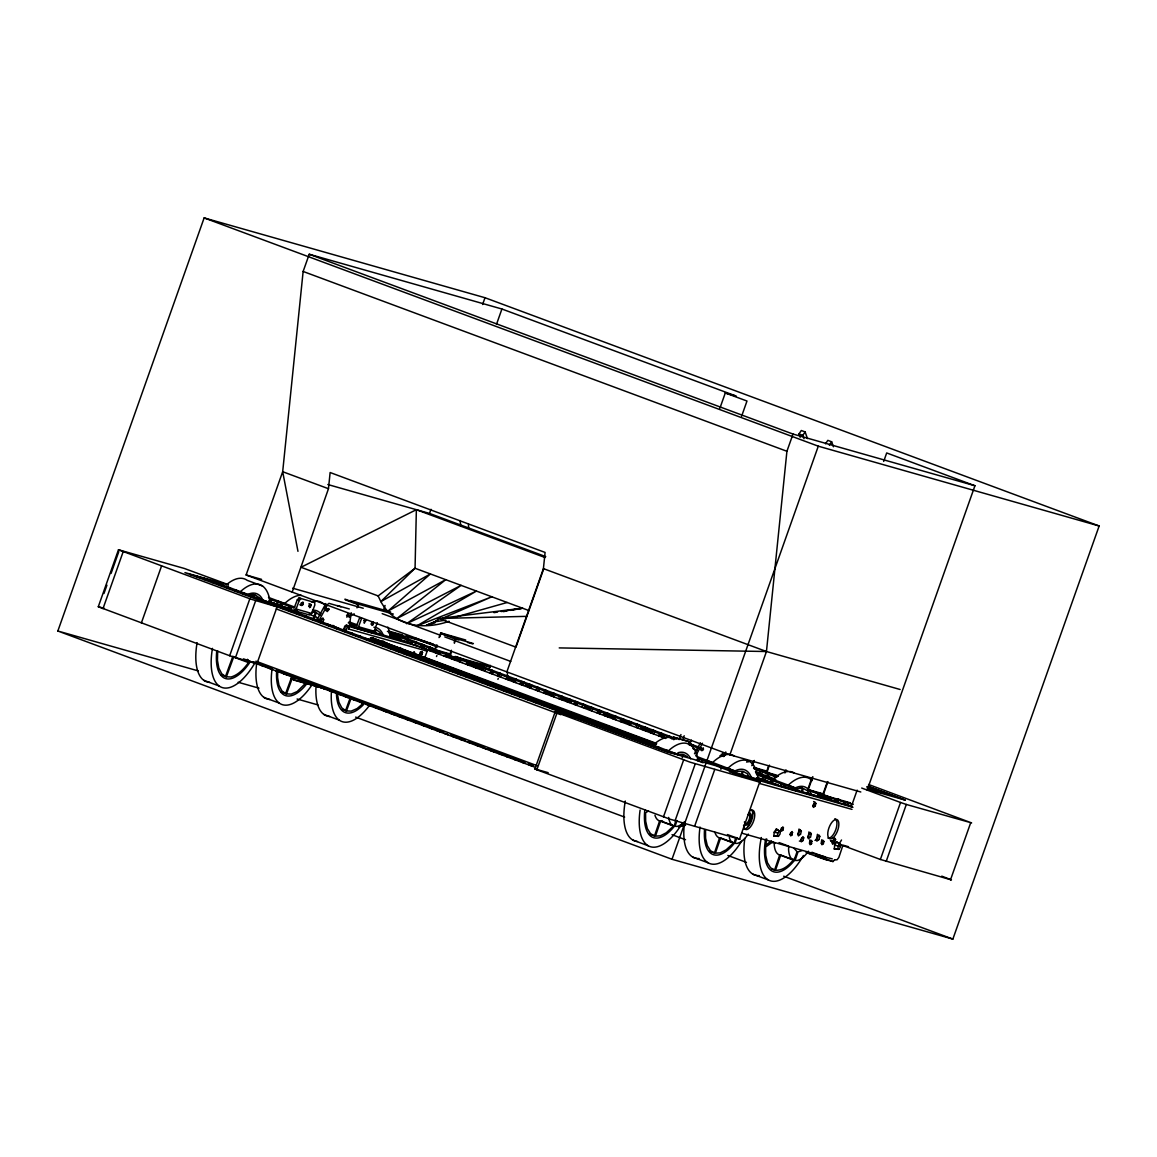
<?xml version="1.0" encoding="UTF-8"?>
<svg xmlns="http://www.w3.org/2000/svg" width="1157" height="1157" viewBox="0 0 1157 1157"><rect width="100%" height="100%" fill="white"/><g stroke="black" fill="none" stroke-linecap="round" stroke-linejoin="round"><path stroke-width="1.5" d="M347.838 614.309L347.809 616.016L349.993 616.291L349.747 615.032L346.753 617.1L347.953 614.107L349.168 617.332L349.993 616.291M217.675 650.943L217.458 660.387L218.847 668.153L221.739 673.75L225.919 676.773L231.125 677.004C239.282 674.502 245.009 667.705 249.666 660.922M277.738 670.684L277.593 677.467L278.967 685.248L281.86 690.83L286.054 693.853L291.26 694.099L297.132 691.553L306.489 682.37M545.106 557.544L416.361 509.687L415.059 568.261L380.827 601.597C394.638 626.877 424.041 630.131 449.104 621.28M293.531 675.587L293.676 680.027L330.945 690.44M773.888 835.918L774.207 832.187L776.347 828.976L780.368 831.521L780.006 834.096L778.43 836.352L773.888 835.918L778.43 836.352M834.327 848.934L834.645 845.203L836.786 841.978L840.821 844.523L840.445 847.098L838.868 849.354L834.327 848.934L838.868 849.354M291.014 606.789L292.215 607.266L288.7 606.037L291.014 606.789L290.797 609.146L288.006 608.192L291.246 609.377M719.885 408.247L725.294 392.975L736.054 396.027L501.921 309.006L309.237 254.251L303.134 271.461L282.684 471.709L246.108 574.971L729.893 754.798L860.808 791.995M292.171 592.095L328.472 488.717L330.121 472.519L545.077 552.424L543.414 568.622L506.853 671.899M729.893 754.798L766.455 651.521L786.919 451.273L793.022 434.063L974.932 485.752L867.172 790.057M351.468 626.255L350.412 625.937L353.897 627.181L351.468 626.255L351.106 623.768L354.62 624.997L351.728 623.941M421.495 647.313L421.134 644.825L420.439 646.994L423.925 648.238L420.439 646.994M552.251 693.506L552.005 695.82L554.434 696.745L550.949 695.502L551.643 693.332L555.158 694.562L551.643 693.332M507.128 676.006C503.165 674.791 512.551 678.002 507.128 676.006L507.59 672.55M766.672 838.883L765.775 845.058L771.488 840.937M752.759 812.72L751.052 819.749L747.726 826.734M777.403 835.6L777.851 833.011L779.326 831.189L780.368 831.521M837.842 848.602L838.29 846.027L839.765 844.191L840.821 844.523M351.222 612.733L348.951 629.09L427.179 651.16L424.966 657.133M725.164 755.391L725.786 751.949M268.193 667.878L271.317 668.934L269.914 668.399M498.508 753.424L501.632 754.538L500.229 754.002M302.917 604.59L302.859 602.016L301.355 604.489L301.789 605.473L302.917 604.59L299.865 604.749L301.789 605.473M310.655 604.229L309.584 607.685L311.19 605.053L309.02 603.592M320.055 622.668L320.894 619.516L322.919 617.954L323.685 619.704L322.803 622.423M365.814 620.571L364.209 623.204L364.267 620.702L365.279 619.747L365.814 620.571L363.833 620.412M373.132 624.549L373.075 621.974L371.571 624.433L372.004 625.416L373.132 624.549L371.079 624.129L371.643 622.625L373.61 622.784M422.291 654.211L422.233 651.738L420.555 654.009L421.206 655.05L422.291 654.211L420.237 653.777M782.942 830.075L782.87 826.836L780.989 829.931L781.525 831.174L782.942 830.075L780.845 829.728L781.568 827.848L783.549 827.862M792.155 834.79L792.082 831.55L790.188 834.645L790.737 835.889L792.155 834.79L790.057 834.443L790.766 832.563L792.747 832.577M800.499 834.313L801.353 831.116L798.966 829.063L798.316 834.125L800.499 834.313L798.446 835.889L797.665 834.11L800.398 829.641M803.001 840.517L803.725 837.827L802.915 836.583L800.63 840.344L801.28 841.848L803.001 840.517L799.371 841.125M815.107 802.163L812.821 805.923L813.472 807.412L815.193 806.082L815.916 803.392L813.602 801.555M810.478 837.147L811.346 833.951L810.377 832.476L807.658 836.945L808.439 838.724L810.478 837.147L808.309 836.959L808.96 831.897M811.578 843.627L811.505 840.358L809.596 843.482L810.146 844.74L811.578 843.627L809.481 843.279L809.929 839.751M818.939 839.548L819.792 836.352L818.823 834.877L816.104 839.346L816.885 841.125L818.939 839.548L814.976 840.416M823.365 843.655L823.958 841.443L821.716 839.794L821.268 843.308L823.365 843.655L821.947 844.755L821.398 843.511L823.292 840.416M834.718 842.701L835.571 839.505L834.616 838.044L831.897 842.498L832.678 844.277L834.718 842.701L832.534 842.513L833.575 839.808L835.571 839.505M489.368 668.413L490.221 665.362M346.594 629.177L347.476 626.472L346.71 624.708L344.685 626.27L343.846 629.422L344.786 630.883L346.594 629.177L344.092 629.321L345.437 626.313L347.476 626.472M838.811 844.465L841.529 839.996M649.901 834.211L654.5 835.918L659.649 820.848L674.039 826.199L676.006 820.443M662.614 821.065L660.647 820.92L655.469 836.121L660.285 835.846L666.244 832.78L672.376 827.139M682.225 757.748L683.368 754.407L687.33 756.649M676.99 820.559L675.052 826.272L660.647 820.92M709.834 851.234L714.447 852.955L719.582 837.885L733.986 843.236L735.953 837.48M741.203 774.597L742.36 771.213L737.486 771.488L734.507 773.021M736.937 837.596L734.984 843.308L720.594 837.957L715.402 853.157L720.218 852.883L726.177 849.802L732.309 844.162M741.594 776.448L743.3 771.444L747.263 773.671L749.635 777.518M771.502 868.893L774.568 870.035L779.717 854.965L794.107 860.316L797.057 851.697L794.194 848.414M801.324 791.677L802.481 788.293L799.415 787.165M793.514 859.796L780.715 855.037L775.523 870.238C783.593 870.758 790 864.38 794.555 858.436M802.293 791.865L803.435 788.524L807.398 790.766L809.77 794.599M795.105 860.389L798.041 851.827L802.003 850.641M57.85 631.013L204.138 217.906L485 297.725L1099.15 525.987L952.862 939.094L672 859.275L57.85 631.013L198.281 670.915M118.477 549.763L250.91 599.152L277.087 606.861L256.897 663.829L230.72 656.12L98.287 606.745L118.477 549.763L184.382 568.477L228.392 584.69M103.956 593.512L106.936 585.138M111.086 573.395L118.809 551.614M102.987 608.654L123.177 551.687M141.385 622.914L161.575 565.932M229.665 655.744L249.84 598.762M235.45 657.726L255.639 600.743M356.963 607.83L358.106 604.605L345.307 599.847M357.672 607.382L358.771 604.243L393.351 614.078M351.395 626.342L352.147 624.187M482.599 304.522L485 297.725M383.343 610.375L385.093 605.458M429.189 514.388L430.983 509.297M496.512 324.278L501.921 309.006M421.423 647.399L422.175 645.244L421.134 644.825M434.569 650.104L436.232 645.418M439.009 637.594L440.672 632.893L465.736 640.023M451.36 650.263L449.639 655.093L435.249 649.742L436.956 644.912M439.819 636.842L440.962 633.617L456.596 638.057M436.507 656.525L436.869 655.527M454.209 642.193L455.352 638.968L458.823 639.951M451.592 651.116L449.928 655.817L490.25 667.271M454.368 643.292L456.017 638.606L473.401 643.538M497.915 679.361L498.277 678.349M543.761 568.709L515.979 647.153L438.865 618.503L435.104 621.772L426.383 625.33L434.974 622.9M552.684 693.752L551.932 695.907L550.949 695.502M535.546 767.236L555.143 711.945L576.634 718.049L668.717 752.281L715.576 765.659L760.12 782.306L690.223 762.217L555.143 711.945M737.587 838.333L739.945 839.288L670.048 819.199L536.848 769.781L557.038 712.813M741.594 416.274L746.988 401.031L725.294 392.975M679.145 739.627L680.952 734.536M682.992 739.135L684.192 735.751M663.467 816.856L683.657 759.874M675.052 820.819L695.241 763.837M672 859.275L818.288 446.183L1099.15 525.987M694.576 826.373L714.766 769.391M720.869 769.318L721.635 767.163L735.288 771.054L734.521 773.194L729.402 771.748M751.876 765.703L753.54 761.002M752.571 765.298L754.277 760.453M739.482 839.201L759.657 782.219M768.667 765.804L766.382 772.254L776.81 775.219M754.393 768.407L766.672 772.977L769.448 765.153M883.688 461.426L886.696 452.951L974.932 485.752M755.666 772.905L796.768 788.351L797.708 788.785L796.942 790.94L780.397 786.066L781.163 783.911L756.49 774.655M784.923 772.992L786.022 769.853M783.289 787.049L784.056 784.909L797.708 788.785M853.288 804.303L822.96 795.683L807.615 789.985L812.04 777.461M827.241 782.06L822.67 794.975L808.28 789.624L812.85 776.709M822.96 795.683L827.949 781.597M852.333 806.762L834.978 801.367L835.744 799.212L851.581 803.999M837.885 802.351L838.637 800.21M834.674 859.723L832.982 861.546L824.189 859.188L821.296 858.19L822.063 856.035L811.91 852.261M824.189 859.188L824.955 857.033L832.288 858.87M851.205 806.906L857.135 790.144M941.755 876.138L951.459 879.913L880.376 859.463L900.536 802.481L861.69 788.047M886.175 861.444L906.321 804.462L971.62 822.916L868.56 784.489M950.533 879.739L970.694 822.743M842.744 845.883L838.854 857.467L837.061 859.81L835.007 859.825M232.919 656.221L225.499 676.455L220.886 674.748M226.41 676.787L233.815 656.612M268.684 601.278L293.502 610.419L296.12 609.016L299.244 600.526L300.979 598.646L299.07 597.938L297.32 599.803L294.095 608.148L269.379 599.066M293.502 610.419L309.093 614.859L311.725 613.456L314.849 604.952L314.632 602.522L312.723 601.814M291.81 676.686L285.62 693.549L281.021 691.828M313.547 617.404L315.398 612.357L312.332 611.214M286.531 693.882L292.085 678.74M314.473 617.722L316.324 612.675M349.298 625.72L355.908 628.164L358.525 626.747L361.664 618.257L359.74 617.549L356.515 625.894L348.271 622.856M355.908 628.164L371.513 632.59L374.13 631.187L377.269 622.697M349.891 698.77L345.567 710.572L342.486 709.443M374.101 632.763L375.866 629.422L380.06 632.445L381.506 635.236M346.478 710.904L351.41 697.454M375.027 633.067L376.256 629.697M371.947 639.546L372.597 637.767M300.849 604.171L301.427 602.681L303.394 602.826M800.861 840.242L801.743 837.957L803.725 837.827M816.755 839.36L817.406 834.298M329.051 609.392L327.257 611.561L326.664 608.466L326.072 610.766L328.631 608.452L329.051 609.392L326.925 609.334M690.179 743.04L691.438 740.147M320.315 622.567L321.646 619.559L323.685 619.704M291.694 607.136L290.725 609.218L288.006 608.192L291.029 609.233M325.855 603.549L317.38 619.241L319.448 619.718L327.937 604.026M694.489 753.757L700.419 742.765M695.719 755.796L702.501 743.242M703.413 749.505L701.822 750.777L701.229 747.682L700.144 749.085L700.636 749.982L703.282 747.856L703.413 749.505L701.359 749.056M800.167 437.274L798.995 433.947L801.295 430.505L805.127 431.923L807.47 438.59M804.014 438.705L802.828 435.379L805.127 431.923M825.519 443.811L827.819 440.354L831.652 441.786L833.416 446.776M829.352 445.228L831.652 441.786M724.557 755.507L723.732 756.548L722.706 753.207L721.317 756.316L724.311 754.248L724.557 755.507L722.373 755.232M671.884 739.019L673.634 737.154L687.287 741.03L689.196 741.738L689.413 744.168M673.808 739.742L675.543 737.862L689.196 741.738M399.107 648.715L400.38 647.515L401.045 648.542M746.627 762.13L747.639 761.19L748.174 762M756.823 780.787L757.792 779.876L758.5 780.816M775.118 831.594L776.39 830.393M323.729 608.654L324.741 607.758M363.197 703.413L357.065 708.576L351.193 711.121L345.986 710.89L341.792 707.867L338.914 702.27L337.526 694.504M319.448 619.718L318.334 620.629L316.468 617.043L308.847 614.222M369.893 640.602L371.31 639.503M412.803 652.794L414.22 651.695L414.77 652.938M839.592 846.244L841.631 844.668M416.361 509.687L301.022 567.263L378.137 595.927L415.059 568.261L528.937 610.578M648.455 810.84L645.563 812.923L645.664 821.152L647.341 828.542L650.509 833.662L654.5 835.918M772.847 841.848L765.63 847.04L765.717 855.269L767.409 862.659L770.562 867.779L774.568 870.035M656.684 743.488L371.585 637.623L370.298 638.302L370.862 639.3M426.383 625.33L437.823 620.34M442.741 618.2L491.826 596.795L416.636 625.98L476.467 591.082L406.526 623.695L461.122 585.37L396.764 618.605L445.763 579.671L388 611.07L430.404 573.959L380.827 601.597L378.137 595.927M455.598 617.071L507.171 602.493M681.647 823.986L685.161 823.206M680.041 825.548L685.349 824.146M678.479 826.893L685.523 825.317M503.295 611.634L506.795 611.012M510.295 610.375L522.53 608.206L438.865 618.503L527.144 616.334M435.104 621.772L445.807 620.109M493.981 612.632L497.553 612.082M501.126 611.532L522.53 608.206M799.357 831.42L801.353 831.116M809.336 834.255L811.346 833.951M817.782 836.656L819.792 836.352M384.847 641.947L382.736 640.92M98.287 606.745L104.289 608.365M815.916 803.392L813.921 803.537L813.053 805.822L815.193 806.082M677.554 754.451L682.413 754.176M797.621 788.568L802.481 788.293M810.189 841.385L812.171 841.399M821.976 841.428L823.958 841.443M559.221 647.906L766.455 651.521L900.132 689.5M250.592 595.06L255.813 595.305L259.992 598.314M312.289 612.212L315.933 612.386L320.127 615.408M275.409 603.896L272.502 602.797L273.79 603.347M436.261 652.143L437.447 652.664M520.708 683.541L521.894 684.062M278.996 671.783L275.887 670.684L277.593 671.248M566.771 700.65L567.957 701.171M651.203 732.048L652.403 732.569L640.602 728.071M478.391 745.961L475.484 744.862L476.771 745.412M509.297 757.387L506.188 756.273L507.894 756.852M823.596 858.537L826.503 859.637L825.201 859.087M659.649 820.848L659.345 820.834A27.406 12.134 -69.6 0 1 654.949 815.251M720.594 837.957L719.278 837.856A27.406 12.134 -69.6 0 1 714.881 832.273M780.715 855.037L779.413 854.951A27.406 12.134 -69.6 0 1 774.192 844.393M311.19 605.053L309.223 604.894L308.659 606.384L310.712 606.818M420.786 652.346L422.739 652.519M699.595 748.536L701.735 749.027M834.645 845.203L838.29 846.027M774.207 832.187L777.851 833.011M754.248 768.624L753.569 768.277M189.907 574.349L207.436 579.368L680.504 755.29L665.868 751.255L184.961 572.599L228.291 584.95M698.119 747.711L698.553 747.957M760.033 783.622L852 809.365M681.791 823.032L685.19 823.972M337.208 605.559L349.298 608.958M271.23 602.652L276.436 604.113M327.821 484.523L429.522 513.433L545.757 556.633M350.166 600.454L390.661 611.966M246.108 574.971L261.612 579.382M292.62 588.19L363.24 608.264M467.515 642.424L472.721 643.899M299.07 597.938L314.632 602.522M388.694 631.057L402.535 634.991M405.991 635.974L426.731 641.875M389.735 631.997L428.755 643.075M280.515 602.522L283.986 603.506M296.12 609.016L311.725 613.456M358.525 626.747L374.13 631.187M269.624 602.45L281.744 605.892M257.751 599.398L290.595 608.727M349.689 625.518L411.935 643.205M435.249 649.742L450.883 654.197M454.846 656.583L489.599 666.446M867.721 788.119L889.776 794.382M867.591 788.712L883.153 793.138M866.983 789.248L905.121 800.094L868.198 786.355M767.626 771.343L753.728 767.395L776.969 776.145M756.533 768.74L760.004 769.738M766.672 772.977L778.285 776.275M808.28 789.624L823.842 794.035M807.615 789.985L819.706 793.413M824.406 795.466L850.337 802.828M756.736 777.851L767.163 780.801M757.083 778.618L769.188 782.06M734.782 772.601L778.068 784.909M783.275 786.384L831.753 800.152M843.366 845.246L848.558 846.736M238.154 682.254L258.966 688.155M297.103 699.002L317.915 704.917M548.172 772.674L534.592 768.827L536.848 769.781M741.897 833.185L825.013 856.802M424.691 648.122L348.026 626.183L348.951 629.09M733.104 773.151L852.955 807.311M328.906 603.332L340.982 606.803M328.733 689.818L291.578 679.087L291.289 677.988M415.493 645.158L416.245 645.375L415.565 645.085M461.556 662.281L462.308 662.498M484.581 670.843L485.333 671.06L484.653 670.756M546.003 693.665L546.755 693.882L546.061 693.593M569.027 702.227L569.779 702.444L566.308 701.2L567.277 701.605M645.794 730.761L646.546 730.978L645.866 730.674M830.046 799.241L830.798 799.458L830.104 799.154M781.394 786.051L781.091 786.051M906.321 804.462L900.536 802.481M398.471 638.751L397.415 638.433L400.9 639.676L400.206 639.373M277.666 603.607L276.61 603.274L277.593 603.694M359.263 628.468L358.222 628.15L359.191 628.555M296.857 610.737L295.802 610.419L296.785 610.824M452.199 658.723L451.143 658.405L454.629 659.649L453.949 659.345M459.879 661.573L458.823 661.254L459.806 661.659M513.621 681.545L512.565 681.227L516.051 682.471L515.357 682.167M544.325 692.971L543.269 692.638L544.253 693.043M582.709 707.231L581.653 706.913L582.636 707.317M613.412 718.642L612.357 718.323L615.842 719.567L615.162 719.264M628.772 724.354L627.716 724.022L631.201 725.28L630.507 724.976M644.116 730.053L643.075 729.734L644.044 730.139M828.369 798.532L827.313 798.214L828.296 798.619M771.676 781.843L772.731 782.161L771.748 781.756M367.362 630.796L366.48 630.579M359.567 628.569L358.67 628.367M297.147 610.838L295.859 610.433L297.638 611.142M674.733 738.368L676.006 738.788M768.132 773.021L766.845 772.616L769.81 773.643M733.885 772.543L737.067 773.715M420.555 654.009L419.673 653.734L420.396 651.912L421.061 652.606M719.929 755.752L721.997 756.418M446.197 653.488L447.383 653.792M282.467 603.318L281.064 602.869L282.959 603.621M367.854 631.086L369.04 631.404M360.058 628.873L361.244 629.191M352.249 626.66L353.666 627.123L350.875 626.139M837.711 799.01L839.129 799.458L837.22 798.706M845.391 801.859L846.794 802.322L844.899 801.555M838.492 802.539L835.311 801.367L838.275 802.394M790.274 788.77L791.46 789.088M782.479 786.558L783.882 787.02L781.322 786.138M620.007 733.668C615.669 732.294 625.098 735.563 620.007 733.668L625.228 735.49M391.399 635.555L393.105 636.119M429.782 649.815L431.489 650.393M445.127 655.527L446.848 656.091M475.845 666.938L477.552 667.502L476.25 666.967M491.19 672.636L492.911 673.215L491.609 672.665M506.549 678.349L508.256 678.928L506.968 678.378M529.573 686.911L531.294 687.475M282.004 605.588L280.298 605.01L281.599 605.559M560.277 698.322L561.998 698.9L560.697 698.351M575.636 704.034L577.343 704.599M606.34 715.445L608.061 716.009M621.699 721.144L623.406 721.722L622.119 721.173M660.083 735.418L661.79 735.982L660.502 735.447M821.296 795.336L823.003 795.915L821.716 795.365M759.05 778.791L757.329 778.227L760.236 779.312M377.399 708.344L375.678 707.766L376.98 708.315M809.437 853.36L811.144 853.924L809.857 853.389M437.1 730.602L440.21 731.701L437.086 730.66M397.878 637.883L399.483 638.433M468.585 664.104L466.763 663.554L468.166 664.089M497.669 674.979L499.289 675.514M513.028 680.678L514.634 681.227M553.017 695.487L551.209 694.938L552.612 695.473M597.475 712.076L599.08 712.611M612.82 717.774L614.439 718.323M628.179 723.487L629.798 724.022M827.776 797.665L829.395 798.214M843.135 803.377L846.042 804.404L842.918 803.363M768.046 781.525L765.124 780.498L768.248 781.539M246.47 659.808L248.09 660.358M309.498 683.18L306.591 682.095L309.7 683.194M781.163 783.911L784.056 784.909M721.635 767.163L697.367 758.153M830.48 840.749L833.879 841.92L830.552 840.633M822.063 856.035L824.955 857.033M421.755 644.999L424.648 646.054L422.175 645.244M776.593 776.839L774.279 776.072L775.32 776.492M675.167 753.569L672.26 752.513L675.775 753.728M437.534 650.943L440.007 651.753L438.807 651.29M452.893 656.655L455.366 657.465L454.166 657.002M761.913 771.473L758.92 770.374L762.434 771.603M836.728 799.328L839.201 800.138L838.001 799.661M406.064 641.687L408.566 642.525L406.136 641.6M492.26 673.692L489.541 672.665L492.332 673.62M505.869 678.783L508.371 679.622L505.942 678.696M592.066 710.788L589.332 709.762L592.124 710.702M622.77 722.199L620.036 721.173L622.828 722.127M636.364 727.29L638.881 728.129L636.451 727.203M390.791 635.902L392.527 636.524L389.735 635.569M760.453 770.172L762.362 770.924L759.18 769.767M480.357 679.304L485.434 681.169M502.369 687.388L507.46 689.239M521.012 694.214L529.487 697.324M543.038 702.285L558.281 707.882M561.666 709.125L576.909 714.708M583.692 717.195L598.936 722.792M602.32 724.036L654.833 743.286M349.038 621.844L357.282 624.867M358.28 627.716L371.513 632.59M268.496 597.446L294.861 607.136M734.276 772.746L735.664 773.252M265.054 601.756L266.428 602.262M868.271 786.413L905.121 800.094M656.395 744.428L370.298 638.302L615.105 731.629M369.184 639.995L653.604 745.571M798.995 433.947L802.828 435.379M309.237 254.251L793.022 434.063M204.138 217.906L818.288 446.183M303.134 271.461L786.919 451.273M328.472 488.717L282.684 471.709L297.971 551.339M543.414 568.622L766.455 651.521M867.027 786.615L881.967 792.169M867.085 787.223L882.024 792.776M440.672 632.893L456.017 638.606M440.962 633.617L455.352 638.968M344.96 599.109L358.771 604.243M382.186 613.644L439.703 635.019M444.78 636.914L510.743 661.428M428.697 642.468L433.673 644.319M414.929 637.941L436.319 645.939M420.946 640.862L437.548 647.023M673.634 737.154L675.543 737.862M455.757 656.525L466.502 660.531M387.393 631.346L434.815 648.961M455.149 656.525L677.033 738.99M688.892 743.401L699.059 747.176M262.567 586.064L247.222 580.351A54.813 24.268 -69.6 0 0 226.526 584.661M389.012 633.168L673.302 738.831M688.531 744.486L698.683 748.261M754.523 769.029L776.521 777.2M818.823 792.921L834.052 798.59M297.32 599.803L299.244 600.526M391.616 635.526L400.091 638.664M428.885 649.366L440.73 653.777M447.513 656.294L459.372 660.705M469.525 664.48L481.384 668.891M506.795 678.335L511.871 680.215M525.423 685.262L530.513 687.142M544.065 692.175L552.525 695.328M562.692 699.103L571.168 702.256M584.704 707.289L589.795 709.183M603.347 714.216L611.807 717.369M621.974 721.144L630.449 724.282M659.244 734.984L664.32 736.879M818.462 794.165L823.538 796.059M847.257 804.867L850.641 806.125M389.938 635.945L665.767 738.47M692.841 748.536L697.917 750.416M755.449 771.806L775.754 779.355M818.057 795.076L834.978 801.367M252.212 594.134L255.278 595.277M404.69 651.897L408.074 653.155M423.303 658.825L426.687 660.083M441.902 665.752L445.286 667.01M460.515 672.68L463.885 673.938M467.269 675.196L472.345 677.091M475.729 678.349L482.498 680.866M485.882 682.124L490.958 684.018M494.343 685.277L501.097 687.793M504.481 689.051L655.021 745.094M276.277 608.929L560.841 714.693M839.852 844.408L880.376 859.463M819.431 856.513L832.982 861.546M779.095 842.585L788.684 846.157L788.582 849.744A27.406 12.134 -69.6 0 0 793.803 860.302L797.072 860.533A27.406 12.134 -69.6 0 0 808.425 851.176M806.067 852.535L821.296 858.19M770.374 841.775L774.988 843.482M727.464 834.559L735.895 837.697M255.871 661.168L537.036 765.674M254.048 662.079L272.662 668.992M276.046 670.25L443.579 732.511M450.348 735.028L465.577 740.697M468.961 741.955L484.19 747.61M487.574 748.868L524.801 762.709M528.185 763.967L533.261 765.847M243.491 658.854L535.561 767.424M233.15 656.901L248.509 662.614L247.439 659.288M355.633 717.109L624.635 817.102M672.015 834.703L685.551 839.736M727.84 855.457L746.453 862.37M783.679 876.211L952.862 939.094M323.873 714.419L339.218 720.131M752.976 874.215L768.335 879.927M263.926 697.382L279.285 703.094M692.855 857.135L708.2 862.833M203.806 680.302L219.165 686M632.922 840.098L648.267 845.796M606.76 715.474L608.061 715.952M576.056 704.049L577.357 704.541M391.804 635.569L393.12 636.061M430.202 649.844L431.503 650.335M791.041 788.64L796.942 790.94M757.285 777.417L780.397 786.066M696.514 760.294L703.123 762.767M406.252 652.562L411.313 654.457M414.683 655.715L419.745 657.61M424.793 659.504L429.854 661.399M433.224 662.672L653.994 745.412M696.528 756.403L735.288 771.054M371.585 637.623L508.328 689.254M511.698 690.527L523.514 694.981M530.268 697.541L542.083 701.995M552.207 705.828L558.961 708.373M570.777 712.828L577.531 715.388M592.731 721.115L596.101 722.387M602.855 724.947L607.917 726.856M611.301 728.129L653.503 744.067M827.573 797.65L828.976 798.185M627.976 723.472L629.379 724.007M597.258 712.061L598.661 712.596M612.617 717.759L614.02 718.295M512.826 680.663L514.229 681.198M482.107 669.252L483.51 669.787M497.467 674.965L498.869 675.5M420.7 646.43L422.103 646.965M397.661 637.869L399.064 638.404M246.889 659.837L248.292 660.372M846.779 804.592L849.947 805.879M721.115 754.364L723.067 755.376M346.55 615.148L348.503 616.16M714.447 852.955L710.441 850.699L707.289 845.579L705.596 838.189L705.51 829.959M836.786 841.978L839.765 844.191M776.347 828.976L779.326 831.189M386.8 642.974L387.624 644.203M355.705 635.077L356.255 636.307M295.266 677.149L295.816 678.407M426.398 648.614L427.179 651.16M468.484 524.309L468.599 527.91M269.914 699.464A54.813 24.268 -69.6 0 1 256.724 663.019M284.434 603.737A54.813 24.268 -69.6 0 1 301.355 595.363M311.479 601.842A54.813 24.268 -69.6 0 1 326.245 606.962M312.318 684.38A54.813 24.268 -69.6 0 1 281.744 704.439A54.813 24.268 -69.6 0 1 272.083 668.717M307.56 682.832A45.21 20.016 -69.6 0 1 276.682 670.366M312.564 610.216A45.21 20.016 -69.6 0 1 320.923 613.832M329.861 716.501A54.813 24.268 -69.6 0 1 316.02 686.419M350.455 615.9A54.813 24.268 -69.6 0 1 354.23 613.861M387.841 627.137A54.813 24.268 -69.6 0 1 390.285 637.088M369.502 705.365A54.813 24.268 -69.6 0 1 331.379 692.132M373.899 627.224A45.21 20.016 -69.6 0 1 383.256 635.005M363.298 704.801A45.21 20.016 -69.6 0 1 336.427 692.407M209.793 682.384A54.813 24.268 -69.6 0 1 197.095 642.656M239.658 592.355A54.813 24.268 -69.6 0 1 270.217 602.956M254.829 663.077A54.813 24.268 -69.6 0 1 221.985 687.489A54.813 24.268 -69.6 0 1 212.454 648.368M246.455 595.074A45.21 20.016 -69.6 0 1 263.189 600.888M249.464 662.932A45.21 20.016 -69.6 0 1 216.706 651.565M331.249 626.082A7.998 3.543 -69.6 0 1 334.662 627.051M749.374 812.503A6.855 3.037 -69.6 0 1 750.011 819.792A6.855 3.037 -69.6 0 1 744.804 825.418M748.131 814.34A4.917 2.169 -69.6 0 1 748.695 820.732A4.917 2.169 -69.6 0 1 744.443 821.817M748.29 834.081A27.406 12.134 -69.6 0 1 736.937 843.453L733.668 843.207A27.406 12.134 -69.6 0 1 729.286 837.625M728.36 767.843A54.813 24.268 -69.6 0 1 758.24 779.341M741.565 841.298A54.813 24.268 -69.6 0 1 710.022 863.657A54.813 24.268 -69.6 0 1 700.043 827.067M734.796 771.039A45.21 20.016 -69.6 0 1 751.327 777.388M734.55 843.019A45.21 20.016 -69.6 0 1 704.512 829.728M699.088 858.523A54.813 24.268 -69.6 0 1 684.438 823.206M713.001 762.145A54.813 24.268 -69.6 0 1 734.145 755.825M684.568 821.687A27.406 12.134 -69.6 0 1 677.004 826.416L673.736 826.185A27.406 12.134 -69.6 0 1 668.674 817.406M668.428 750.821A54.813 24.268 -69.6 0 1 698.076 760.568M682.5 822.829A54.813 24.268 -69.6 0 1 650.465 846.736A54.813 24.268 -69.6 0 1 640.11 810.045M677.915 752.759A45.21 20.016 -69.6 0 1 690.715 758.79M674.618 825.982A45.21 20.016 -69.6 0 1 644.854 809.726M637.478 841.472A54.813 24.268 -69.6 0 1 625.286 801.049M653.069 745.108A54.813 24.268 -69.6 0 1 674.213 738.802M788.481 784.938A54.813 24.268 -69.6 0 1 812.243 780.628M817.869 793.022A54.813 24.268 -69.6 0 1 818.361 796.421M803.421 855.5A54.813 24.268 -69.6 0 1 769.405 880.448A54.813 24.268 -69.6 0 1 761.349 837.523M794.931 788.119A45.21 20.016 -69.6 0 1 811.462 794.483M794.671 860.114A45.21 20.016 -69.6 0 1 771.097 870.498A45.21 20.016 -69.6 0 1 765.587 839.215M759.209 875.603A54.813 24.268 -69.6 0 1 744.819 838.449M769.81 782.566A54.813 24.268 -69.6 0 1 788.047 771.517M789.71 771.531A54.813 24.268 -69.6 0 1 794.281 772.919M834.804 818.766A10.283 4.556 -69.6 0 1 835.773 829.699A10.283 4.556 -69.6 0 1 827.949 838.131M749.953 810.84A10.283 4.556 -69.6 0 1 754.74 815.584A10.283 4.556 -69.6 0 1 749.042 828.369A10.283 4.556 -69.6 0 1 743.618 825.1M750.691 809.452A10.283 4.556 -69.6 0 1 751.66 820.385A10.283 4.556 -69.6 0 1 743.835 828.817M460.79 525.885A87.614 78.502 -74.1 0 1 460.153 520.534M260.527 664.971L263.651 666.07L260.527 664.971M283.566 673.533L286.676 674.632L283.566 673.533M291.231 676.382L294.355 677.496L291.231 676.382M298.911 679.246L302.035 680.345L298.911 679.246M314.27 684.944L317.38 686.043L314.27 684.944M321.95 687.793L325.059 688.907L321.95 687.793M329.615 690.657L332.739 691.756L329.615 690.657M344.974 696.355L348.098 697.469L344.974 696.355M352.654 699.218L355.763 700.318L352.654 699.218M360.333 702.068L363.443 703.167L360.333 702.068M367.998 704.917L371.122 706.03L367.998 704.917M383.357 710.629L386.481 711.729L383.357 710.629M391.037 713.479L394.147 714.578L391.037 713.479M398.717 716.328L401.826 717.441L398.717 716.328M406.396 719.191L409.506 720.29L406.396 719.191M414.061 722.04L417.185 723.139L414.061 722.04M421.741 724.889L424.865 726.003L421.741 724.889M429.421 727.753L432.53 728.852L429.421 727.753M444.78 733.451L447.889 734.55L444.78 733.451M452.445 736.3L455.569 737.414L452.445 736.3M460.124 739.164L463.248 740.263L460.124 739.164M467.804 742.013L470.913 743.112L467.804 742.013M483.163 747.726L486.273 748.825L483.163 747.726M490.828 750.575L493.952 751.674L490.828 750.575M513.867 759.137L516.977 760.236L513.867 759.137M521.547 761.986L524.656 763.085L521.547 761.986M529.212 764.835L532.336 765.948L529.212 764.835M255.972 663.221L252.848 662.18L255.972 663.221M340.418 694.605L337.28 693.564L340.418 694.605M815.916 855.688L818.823 856.787L815.916 855.688M204.5 578.572L207.493 579.671L204.5 578.572M212.165 581.421L215.173 582.535L212.165 581.421M219.844 584.285L222.853 585.384L219.844 584.285M227.524 587.134L230.518 588.233L227.524 587.134M235.204 589.983L238.197 591.097L235.204 589.983M242.883 592.847L245.877 593.946L242.883 592.847M273.023 600.121L269.509 598.907L273.023 600.121M280.818 602.349L277.304 601.119L280.818 602.349M250.548 595.696L253.557 596.795L250.548 595.696M258.228 598.545L261.236 599.659L258.228 598.545M265.908 601.409L268.901 602.508L265.908 601.409M273.587 604.258L276.581 605.357L273.587 604.258M281.267 607.107L284.26 608.206L281.267 607.107M393.944 634.643L390.43 633.414L393.944 634.643M288.932 609.956L291.94 611.07L288.932 609.956M401.624 637.493L398.109 636.263L401.624 637.493M296.611 612.82L299.62 613.919L296.611 612.82M409.303 640.342L405.789 639.112L409.303 640.342M304.291 615.669L307.299 616.768L304.291 615.669M416.983 643.191L413.468 641.976L416.983 643.191M311.971 618.518L314.964 619.631L311.971 618.518M319.65 621.381L322.644 622.48L319.65 621.381M432.328 648.903L428.813 647.674L432.328 648.903M327.315 624.23L330.324 625.33L327.315 624.23M334.995 627.08L338.003 628.179L334.995 627.08M342.674 629.929L345.683 631.042L342.674 629.929M350.354 632.792L353.348 633.891L350.354 632.792M463.046 660.314L459.531 659.085L463.046 660.314M358.034 635.641L361.027 636.74L358.034 635.641M470.711 663.163L467.197 661.949L470.711 663.163M365.713 638.49L368.707 639.604L365.713 638.49M478.391 666.027L474.876 664.798L478.391 666.027M373.378 641.354L376.387 642.453L373.378 641.354M486.07 668.876L482.556 667.647L486.07 668.876M381.058 644.203L384.066 645.302L381.058 644.203M493.75 671.725L490.235 670.51L493.75 671.725M388.738 647.052L391.731 648.166L388.738 647.052M501.429 674.589L497.915 673.36L501.429 674.589M396.417 649.916L399.411 651.015L396.417 649.916M509.094 677.438L505.58 676.209L509.094 677.438M404.097 652.765L407.09 653.864L404.097 652.765M516.774 680.287L513.26 679.058L516.774 680.287M411.762 655.614L414.77 656.713L411.762 655.614M524.454 683.151L520.939 681.921L524.454 683.151M419.441 658.463L422.45 659.577L419.441 658.463M532.133 686L528.619 684.77L532.133 686M427.121 661.327L430.115 662.426L427.121 661.327M539.813 688.849L536.298 687.62L539.813 688.849M434.801 664.176L437.794 665.275L434.801 664.176M547.478 691.698L543.964 690.483L547.478 691.698M442.48 667.025L445.474 668.139L442.48 667.025M450.145 669.889L453.154 670.988L450.145 669.889M562.837 697.411L559.323 696.181L562.837 697.411M457.825 672.738L460.833 673.837L457.825 672.738M570.517 700.26L567.002 699.045L570.517 700.26M465.504 675.587L468.498 676.686L465.504 675.587M578.196 703.123L574.682 701.894L578.196 703.123M473.184 678.436L476.178 679.549L473.184 678.436M585.861 705.972L582.347 704.743L585.861 705.972M480.864 681.299L483.857 682.399L480.864 681.299M593.541 708.822L590.027 707.592L593.541 708.822M488.529 684.149L491.537 685.248L488.529 684.149M601.221 711.671L597.706 710.456L601.221 711.671M496.208 686.998L499.217 688.111L496.208 686.998M608.9 714.534L605.386 713.305L608.9 714.534M503.888 689.861L506.896 690.96L503.888 689.861M616.58 717.383L613.065 716.154L616.58 717.383M511.568 692.71L514.561 693.81L511.568 692.71M624.245 720.233L620.731 719.018L624.245 720.233M519.247 695.559L522.241 696.673L519.247 695.559M631.924 723.096L628.41 721.867L631.924 723.096M526.912 698.423L529.92 699.522L526.912 698.423M639.604 725.945L636.09 724.716L639.604 725.945M534.592 701.272L537.6 702.371L534.592 701.272M647.284 728.794L643.769 727.565L647.284 728.794M542.271 704.121L545.28 705.22L542.271 704.121M654.963 731.658L651.449 730.429L654.963 731.658M549.951 706.97L552.945 708.084L549.951 706.97M662.643 734.507L659.128 733.278L662.643 734.507M557.631 709.834L560.624 710.933L557.631 709.834M670.308 737.356L666.794 736.127L670.308 737.356M565.31 712.683L568.304 713.782L565.31 712.683M572.975 715.532L575.984 716.646L572.975 715.532M580.655 718.396L583.663 719.495L580.655 718.396M693.347 745.918L689.832 744.689L693.347 745.918M588.335 721.245L591.328 722.344L588.335 721.245M596.014 724.094L599.008 725.193L596.014 724.094M603.694 726.943L606.687 728.057L603.694 726.943M611.359 729.807L614.367 730.906L611.359 729.807M619.038 732.656L622.047 733.755L619.038 732.656M626.718 735.505L629.712 736.619L626.718 735.505M634.398 738.368L637.391 739.468L634.398 738.368M642.077 741.218L645.071 742.317L642.077 741.218M649.742 744.067L652.75 745.18L649.742 744.067M657.422 746.93L660.43 748.029L657.422 746.93M770.114 774.452L766.599 773.223L770.114 774.452M665.101 749.779L668.095 750.879L665.101 749.779M700.332 758.978L703.34 760.077L700.332 758.978M708.142 761.19L711.136 762.289L708.142 761.19M719.524 766.108L722.532 767.207L719.524 766.108M727.334 768.32L730.327 769.419L727.334 768.32M762.752 776.709L765.746 777.808L762.752 776.709M770.548 778.921L773.556 780.035L770.548 778.921M781.944 783.839L784.938 784.938L781.944 783.839M789.739 786.051L792.747 787.165L789.739 786.051M361.693 629.394L360.941 629.177L361.693 629.394M431.604 651.087L428.119 649.844L431.604 651.087M439.284 653.936L435.799 652.693L439.284 653.936M446.949 656.8L443.478 655.542L446.949 656.8M469.988 665.362L466.502 664.104L469.988 665.362M500.692 676.773L497.206 675.514L500.692 676.773M523.731 685.334L520.245 684.076L523.731 685.334M531.396 688.184L527.925 686.94L531.396 688.184M539.075 691.033L535.59 689.789L539.075 691.033M562.114 699.595L558.629 698.351L562.114 699.595M585.138 708.156L584.386 707.939L585.138 708.156M600.497 713.855L597.012 712.611L600.497 713.855M608.163 716.718L604.692 715.474L608.163 716.718M654.226 733.842L650.74 732.583L654.226 733.842M661.905 736.691L658.42 735.447L661.905 736.691M761.711 773.787L758.225 772.529L761.711 773.787M769.376 776.636L765.905 775.392L769.376 776.636M762.203 778.921L761.451 778.704L764.922 779.948L762.203 778.921M823.119 796.609L819.633 795.365L823.119 796.609M838.478 802.322L834.992 801.063L838.478 802.322M269.856 601.38L268.814 601.062L271.533 602.088L269.856 601.38M475.238 667.285L474.182 666.967L476.915 667.994L475.238 667.285M482.903 670.134L481.862 669.816L482.831 670.221M575.029 704.382L573.973 704.049L576.707 705.076L575.029 704.382M784.113 787.078L783.072 786.76L784.113 787.078M791.923 789.305L790.867 788.973L791.923 789.305M391.977 633.212C388.014 631.997 397.401 635.207 391.977 633.212M399.642 636.061C395.694 634.846 405.08 638.057 399.642 636.061M407.322 638.91C403.374 637.695 412.745 640.906 407.322 638.91M415.001 641.773C411.053 640.559 420.425 643.769 415.001 641.773M422.681 644.623C418.718 643.408 428.104 646.618 422.681 644.623M430.361 647.472C426.398 646.257 435.784 649.467 430.361 647.472M461.065 658.897C457.102 657.668 466.488 660.878 461.065 658.897M468.744 661.746C464.781 660.531 474.168 663.742 468.744 661.746M406.382 641.875C402.419 640.66 411.805 643.87 406.382 641.875M398.572 639.662C394.624 638.447 403.995 641.658 398.572 639.662M476.409 664.595C472.461 663.38 481.847 666.591 476.409 664.595M390.777 637.449C386.814 636.22 396.2 639.431 390.777 637.449M484.089 667.444C480.141 666.23 489.512 669.44 484.089 667.444M382.967 635.222C379.019 634.007 388.39 637.218 382.967 635.222M375.172 633.009C371.209 631.794 380.595 635.005 375.172 633.009M491.768 670.308C487.82 669.093 497.192 672.289 491.768 670.308M499.448 673.157C495.485 671.942 504.871 675.153 499.448 673.157M199.568 577.444L196.386 576.273L199.568 577.444M514.793 678.87C510.844 677.64 520.231 680.851 514.793 678.87M207.233 580.293L204.066 579.122L207.233 580.293M214.913 583.142L211.731 581.971L214.913 583.142M522.472 681.719C518.524 680.504 527.91 683.715 522.472 681.719M530.152 684.568C526.204 683.353 535.575 686.564 530.152 684.568M222.592 585.992L219.411 584.82L222.592 585.992M230.272 588.855L227.09 587.684L230.272 588.855M537.831 687.417C533.869 686.202 543.255 689.413 537.831 687.417M237.952 591.704L234.77 590.533L237.952 591.704M545.511 690.281C541.548 689.066 550.934 692.276 545.511 690.281M245.617 594.553L242.449 593.382L245.617 594.553M553.191 693.13C549.228 691.915 558.614 695.126 553.191 693.13M253.296 597.417L250.114 596.245L253.296 597.417M281.541 606.398C277.593 605.183 286.979 608.394 281.541 606.398M560.856 695.979C556.907 694.764 566.294 697.975 560.856 695.979M273.746 604.185C269.783 602.971 279.17 606.181 273.746 604.185M568.535 698.842C564.587 697.628 573.959 700.824 568.535 698.842M260.976 600.266L257.794 599.095L260.976 600.266M268.655 603.115L265.474 601.944L268.655 603.115M576.215 701.692C572.252 700.477 581.638 703.687 576.215 701.692M583.895 704.541C579.932 703.326 589.318 706.537 583.895 704.541M276.335 605.964L273.153 604.807L276.335 605.964M284.015 608.828L280.833 607.656L284.015 608.828M591.574 707.404C587.611 706.175 596.998 709.386 591.574 707.404M599.239 710.253C595.291 709.039 604.677 712.249 599.239 710.253M291.68 611.677L288.498 610.506L291.68 611.677M299.359 614.526L296.178 613.355L299.359 614.526M606.919 713.102C602.971 711.888 612.342 715.098 606.919 713.102M614.598 715.952C610.65 714.737 620.022 717.947 614.598 715.952M307.039 617.39L303.857 616.218L307.039 617.39M314.718 620.239L311.537 619.067L314.718 620.239M622.278 718.815C618.315 717.6 627.701 720.797 622.278 718.815M629.958 721.664C625.995 720.449 635.381 723.66 629.958 721.664M322.398 623.088L319.216 621.916L322.398 623.088M330.063 625.951L326.881 624.78L330.063 625.951M637.623 724.513C633.674 723.299 643.061 726.509 637.623 724.513M337.743 628.801L334.561 627.629L337.743 628.801M645.302 727.377C641.354 726.148 650.726 729.358 645.302 727.377M345.422 631.65L342.241 630.478L345.422 631.65M652.982 730.226C649.034 729.011 658.405 732.222 652.982 730.226M353.102 634.499L349.92 633.327L353.102 634.499M660.661 733.075C656.699 731.86 666.085 735.071 660.661 733.075M668.341 735.924C664.378 734.709 673.764 737.92 668.341 735.924M360.782 637.362L357.6 636.191L360.782 637.362M368.447 640.211L365.265 639.04L368.447 640.211M376.126 643.061L372.944 641.889L376.126 643.061M383.806 645.924L380.624 644.753L383.806 645.924M691.365 744.486C687.417 743.271 696.789 746.482 691.365 744.486M391.485 648.773L388.304 647.602L391.485 648.773M399.165 651.622L395.983 650.451L399.165 651.622M406.83 654.472L403.663 653.315L406.83 654.472M414.51 657.335L411.328 656.164L414.51 657.335M422.189 660.184L419.008 659.013L422.189 660.184M429.869 663.033L426.687 661.862L429.869 663.033M437.548 665.897L434.367 664.725L437.548 665.897M445.214 668.746L442.046 667.575L445.214 668.746M452.893 671.595L449.711 670.424L452.893 671.595M460.573 674.459L457.391 673.287L460.573 674.459M468.252 677.308L465.071 676.136L468.252 677.308M775.812 775.884C771.849 774.655 781.235 777.866 775.812 775.884M475.932 680.157L472.75 678.985L475.932 680.157M483.612 683.006L480.43 681.835L483.612 683.006M491.277 685.87L488.095 684.698L491.277 685.87M498.956 688.719L495.775 687.547L498.956 688.719M506.636 691.568L503.454 690.396L506.636 691.568M514.315 694.431L511.134 693.26L514.315 694.431M521.995 697.281L518.813 696.109L521.995 697.281M529.66 700.13L526.478 698.958L529.66 700.13M537.34 702.979L534.158 701.822L537.34 702.979M545.019 705.842L541.838 704.671L545.019 705.842M552.699 708.691L549.517 707.52L552.699 708.691M560.378 711.541L557.197 710.369L560.378 711.541M568.044 714.404L564.862 713.233L568.044 714.404M575.723 717.253L572.541 716.082L575.723 717.253M583.403 720.102L580.221 718.931L583.403 720.102M844.393 803.999C840.445 802.784 849.831 805.995 844.393 803.999M591.082 722.951L587.901 721.794L591.082 722.951M598.762 725.815L595.58 724.644L598.762 725.815M828.788 799.559C824.84 798.344 834.226 801.555 828.788 799.559M820.993 797.347C817.044 796.132 826.416 799.342 820.993 797.347M606.427 728.664L603.26 727.493L606.427 728.664M813.197 795.134C809.235 793.919 818.621 797.115 813.197 795.134M614.107 731.513L610.925 730.342L614.107 731.513M805.388 792.907C801.439 791.692 810.811 794.902 805.388 792.907M797.592 790.694C793.63 789.479 803.016 792.69 797.592 790.694M629.466 737.226L626.284 736.054L629.466 737.226M637.145 740.075L633.964 738.904L637.145 740.075M774.178 784.041C770.229 782.826 779.616 786.037 774.178 784.041M766.382 781.828C762.42 780.613 771.806 783.824 766.382 781.828M644.811 742.939L641.643 741.767L644.811 742.939M758.573 779.616C754.624 778.386 764.01 781.597 758.573 779.616M652.49 745.788L649.308 744.616L652.49 745.788M750.777 777.388C746.815 776.173 756.201 779.384 750.777 777.388M660.17 748.637L656.988 747.465L660.17 748.637M742.968 775.176C739.019 773.961 748.405 777.171 742.968 775.176M667.849 751.486L664.668 750.329L667.849 751.486M832.519 838.174A10.283 4.556 -69.6 0 0 838.463 821.412A10.283 4.556 -69.6 0 0 828.918 827.92A10.283 4.556 -69.6 0 0 832.519 838.174"/></g></svg>
